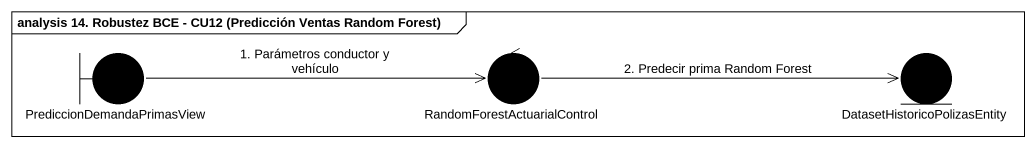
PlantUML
@startuml
mainframe analysis 14. Robustez BCE - CU12 (Predicción Ventas Random Forest)
boundary PrediccionDemandaPrimasView #000000
control RandomForestActuarialControl #000000
entity "DatasetHistoricoPolizasEntity" as DatasetHistoricoPolizasEntit #000000
PrediccionDemandaPrimasView -right-> RandomForestActuarialControl : 1. Parámetros conductor y vehículo
RandomForestActuarialControl -right-> DatasetHistoricoPolizasEntit : 2. Predecir prima Random Forest
@enduml
